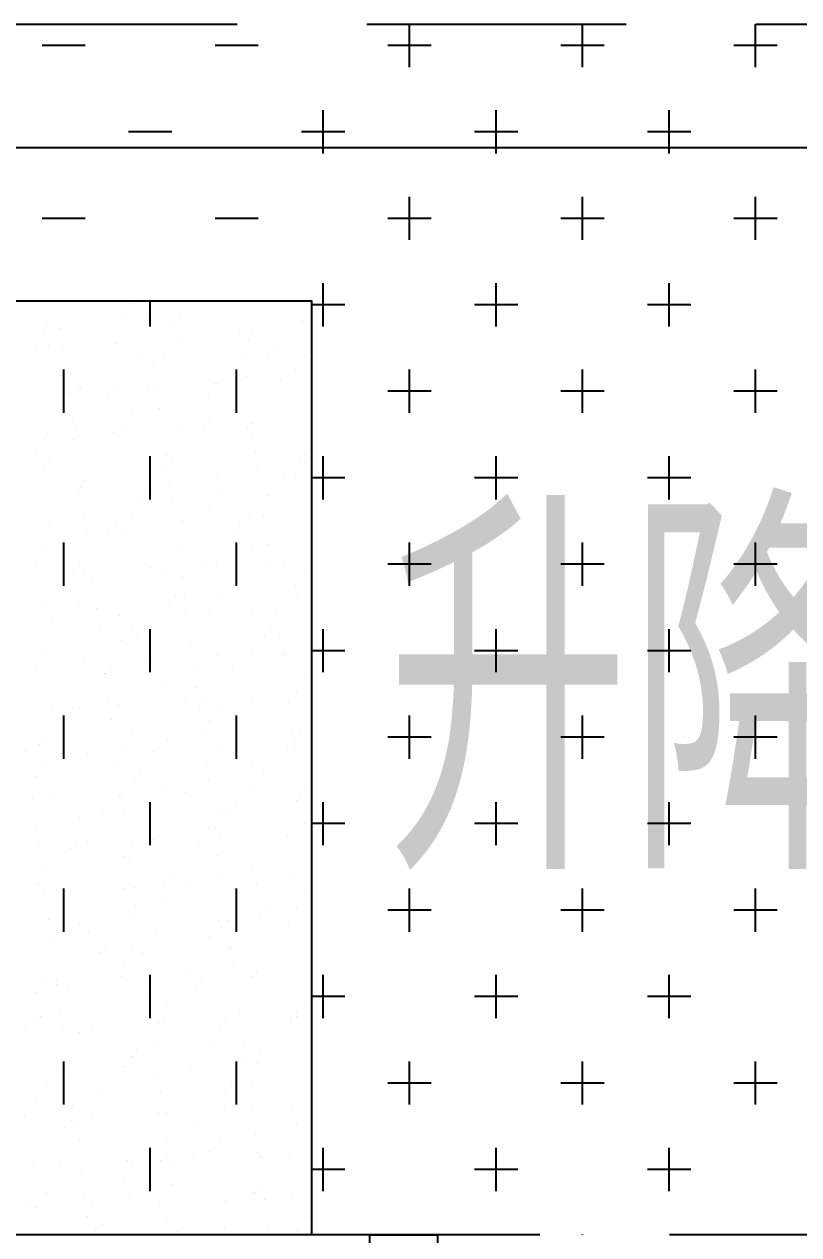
# Model space of a CAD drawing. Extents: x -40736 to 716455, y -65544 to 37405.
# Drawn here: x 357128.3 to 357352.2, y -44075.8 to -43725.8 of the extents above; entities that cross this region are included whole.
import ezdxf

# ---------------------------------------------------------------- set-up
doc = ezdxf.new("R2010")
doc.units = 0
doc.header["$LTSCALE"] = 600
doc.header["$MEASUREMENT"] = 0
doc.linetypes.add('HIDDEN2', pattern=[0.1875, 0.125, -0.0625])
for name, color, linetype in [('C4', 4, 'CONTINUOUS'), ('C6', 6, 'CONTINUOUS'), ('C7', 7, 'CONTINUOUS'), ('底圖', 253, 'CONTINUOUS')]:
    doc.layers.add(name, color=color, linetype=linetype)
doc.styles.add('CHINESET', font='ISOCP.SHX', dxfattribs={"width": 0.7, "bigfont": 'CHINESET.SHX'})

# ---------------------------------------------------------------- blocks, each defined once
blk = doc.blocks.new('*X429')
at = {"layer": 'C6', "color": 0}
for p, q in [((32761.81, 102124.28), (32761.81, 102124.28)), ((32759.13, 102120.06), (32759.13, 102120.06)), ((32766.53, 102120.9), (32766.53, 102120.9)), ((32775.66, 102120.27), (32775.66, 102120.27)), ((32736.77, 102116.2), (32736.77, 102116.2)), ((32737.3, 102118.04), (32737.3, 102118.04)), ((32741.16, 102116.88), (32741.16, 102116.88)), ((32773.97, 102118.43), (32773.97, 102118.43)), ((32792.99, 102116.54), (32792.99, 102116.54)), ((32796.58, 102116.39), (32796.58, 102116.39)), ((32811.19, 102119.41), (32811.19, 102119.41)), ((32757.11, 102112.63), (32757.11, 102112.63)), ((32776.37, 102113.26), (32776.37, 102113.26)), ((32795.64, 102113.89), (32795.64, 102113.89)), ((32734.09, 102111.99), (32734.09, 102111.99)), ((32737.84, 102112), (32737.84, 102112)), ((32741.85, 102111.68), (32741.85, 102111.68)), ((32803.22, 102110.71), (32803.22, 102110.71)), ((32811.95, 102109.29), (32811.95, 102109.29)), ((32764.85, 102108.48), (32764.85, 102108.48)), ((32768.31, 102107.32), (32768.31, 102107.32)), ((32771.54, 102108.32), (32771.54, 102108.32)), ((32794.06, 102108.41), (32794.06, 102108.41)), ((32801.53, 102108.87), (32801.53, 102108.87)), ((32794.75, 102103.2), (32794.75, 102103.2)), ((32809.27, 102105.07), (32809.27, 102105.07)), ((32746.5, 102100.24), (32746.5, 102100.24)), ((32747.09, 102099.94), (32747.09, 102099.94)), ((32756.88, 102099.78), (32756.88, 102099.78)), ((32766.36, 102100.57), (32766.36, 102100.57)), ((32769.38, 102099.19), (32769.38, 102099.19)), ((32785.63, 102101.2), (32785.63, 102101.2)), ((32786.91, 102101.21), (32786.91, 102101.21)), ((32792.41, 102098.91), (32792.41, 102098.91)), ((32804.9, 102101.83), (32804.9, 102101.83)), ((32743.64, 102098.1), (32743.64, 102098.1)), ((32755.19, 102097.93), (32755.19, 102097.93)), ((32784.23, 102097), (32784.23, 102097)), ((32761.87, 102093.14), (32761.87, 102093.14)), ((32770.07, 102093.98), (32770.07, 102093.98)), ((32744.71, 102089.97), (32744.71, 102089.97)), ((32759.18, 102088.92), (32759.18, 102088.92)), ((32782.75, 102088.37), (32782.75, 102088.37)), ((32784.44, 102090.21), (32784.44, 102090.21)), ((32795.52, 102088.31), (32795.52, 102088.31)), ((32796.54, 102089.62), (32796.54, 102089.62)), ((32736.83, 102085.06), (32736.83, 102085.06)), ((32737.72, 102086.42), (32737.72, 102086.42)), ((32745.39, 102084.76), (32745.39, 102084.76)), ((32746.07, 102087.98), (32746.07, 102087.98)), ((32756.98, 102087.05), (32756.98, 102087.05)), ((32776.25, 102087.68), (32776.25, 102087.68)), ((32796.64, 102085.25), (32796.64, 102085.25)), ((32797.61, 102081.49), (32797.61, 102081.49)), ((32734.14, 102080.84), (32734.14, 102080.84)), ((32738.1, 102079.28), (32738.1, 102079.28)), ((32771.86, 102080.4), (32771.86, 102080.4)), ((32773.63, 102078.42), (32773.63, 102078.42)), ((32810.31, 102078.8), (32810.31, 102078.8)), ((32812, 102080.65), (32812, 102080.65)), ((32812.01, 102078.15), (32812.01, 102078.15)), ((32736.41, 102077.44), (32736.41, 102077.44)), ((32771.6, 102077.18), (32771.6, 102077.18)), ((32786.6, 102074.2), (32786.6, 102074.2)), ((32798.29, 102076.28), (32798.29, 102076.28)), ((32805.87, 102074.83), (32805.87, 102074.83)), ((32747.18, 102071.18), (32747.18, 102071.18)), ((32748.06, 102072.94), (32748.06, 102072.94)), ((32767.33, 102073.57), (32767.33, 102073.57)), ((32772.93, 102072.27), (32772.93, 102072.27)), ((32809.32, 102073.93), (32809.32, 102073.93)), ((32746.56, 102069.1), (32746.56, 102069.1)), ((32763.97, 102067.87), (32763.97, 102067.87)), ((32765.66, 102069.72), (32765.66, 102069.72)), ((32773.61, 102067.06), (32773.61, 102067.06)), ((32786.97, 102070.07), (32786.97, 102070.07)), ((32801.19, 102068.85), (32801.19, 102068.85)), ((32784.28, 102065.86), (32784.28, 102065.86)), ((32738.05, 102060.25), (32738.05, 102060.25)), ((32748.25, 102063.05), (32748.25, 102063.05)), ((32757.32, 102060.88), (32757.32, 102060.88)), ((32761.93, 102062), (32761.93, 102062)), ((32776.59, 102061.51), (32776.59, 102061.51)), ((32793.22, 102060.15), (32793.22, 102060.15)), ((32795.85, 102062.14), (32795.85, 102062.14)), ((32800.08, 102062.7), (32800.08, 102062.7)), ((32748.94, 102057.84), (32748.94, 102057.84)), ((32754.85, 102057.92), (32754.85, 102057.92)), ((32759.24, 102057.78), (32759.24, 102057.78)), ((32791.53, 102058.31), (32791.53, 102058.31)), ((32736.89, 102053.92), (32736.89, 102053.92)), ((32775.4, 102053.48), (32775.4, 102053.48)), ((32796.7, 102054.11), (32796.7, 102054.11)), ((32801.15, 102054.57), (32801.15, 102054.57)), ((32734.2, 102049.7), (32734.2, 102049.7)), ((32745.19, 102047.38), (32745.19, 102047.38)), ((32746.88, 102049.22), (32746.88, 102049.22)), ((32747.94, 102047.35), (32747.94, 102047.35)), ((32767.21, 102047.98), (32767.21, 102047.98)), ((32771.66, 102046.04), (32771.66, 102046.04)), ((32782.41, 102048.35), (32782.41, 102048.35)), ((32786.48, 102048.61), (32786.48, 102048.61)), ((32801.83, 102049.37), (32801.83, 102049.37)), ((32805.75, 102049.24), (32805.75, 102049.24)), ((32812.07, 102047.01), (32812.07, 102047.01)), ((32750.72, 102044.26), (32750.72, 102044.26)), ((32776.47, 102045.35), (32776.47, 102045.35)), ((32809.38, 102042.79), (32809.38, 102042.79)), ((32774.44, 102039.65), (32774.44, 102039.65)), ((32777.16, 102040.15), (32777.16, 102040.15)), ((32736.07, 102037.42), (32736.07, 102037.42)), ((32746.61, 102037.96), (32746.61, 102037.96)), ((32751.79, 102036.13), (32751.79, 102036.13)), ((32772.75, 102037.81), (32772.75, 102037.81)), ((32787.02, 102038.93), (32787.02, 102038.93)), ((32803.62, 102035.78), (32803.62, 102035.78)), ((32809.97, 102038.79), (32809.97, 102038.79)), ((32739.02, 102033.24), (32739.02, 102033.24)), ((32758.29, 102033.87), (32758.29, 102033.87)), ((32777.56, 102034.5), (32777.56, 102034.5)), ((32784.34, 102034.71), (32784.34, 102034.71)), ((32796.83, 102035.13), (32796.83, 102035.13)), ((32752.48, 102030.93), (32752.48, 102030.93)), ((32761.98, 102030.85), (32761.98, 102030.85)), ((32801.99, 102030.09), (32801.99, 102030.09)), ((32759.3, 102026.64), (32759.3, 102026.64)), ((32763.63, 102027.86), (32763.63, 102027.86)), ((32778.95, 102026.56), (32778.95, 102026.56)), ((32800.31, 102028.25), (32800.31, 102028.25)), ((32804.69, 102027.65), (32804.69, 102027.65)), ((32736.94, 102022.78), (32736.94, 102022.78)), ((32767.54, 102021.81), (32767.54, 102021.81)), ((32786.81, 102022.44), (32786.81, 102022.44)), ((32796.75, 102022.97), (32796.75, 102022.97)), ((32805.38, 102022.45), (32805.38, 102022.45)), ((32806.08, 102023.07), (32806.08, 102023.07)), ((32734.26, 102018.56), (32734.26, 102018.56)), ((32748.28, 102021.18), (32748.28, 102021.18)), ((32755.65, 102019.16), (32755.65, 102019.16)), ((32780.02, 102018.43), (32780.02, 102018.43)), ((32791.18, 102018.29), (32791.18, 102018.29)), ((32753.97, 102017.32), (32753.97, 102017.32)), ((32754.27, 102017.34), (32754.27, 102017.34)), ((32771.71, 102014.89), (32771.71, 102014.89)), ((32812.12, 102015.87), (32812.12, 102015.87)), ((32780.7, 102013.23), (32780.7, 102013.23)), ((32809.44, 102011.65), (32809.44, 102011.65)), ((32738.9, 102007.66), (32738.9, 102007.66)), ((32755.34, 102009.21), (32755.34, 102009.21)), ((32758.17, 102008.29), (32758.17, 102008.29)), ((32777.44, 102008.92), (32777.44, 102008.92)), ((32781.52, 102007.75), (32781.52, 102007.75)), ((32783.21, 102009.59), (32783.21, 102009.59)), ((32787.08, 102007.79), (32787.08, 102007.79)), ((32796.7, 102009.55), (32796.7, 102009.55)), ((32807.17, 102008.86), (32807.17, 102008.86)), ((32744.85, 102007.36), (32744.85, 102007.36)), ((32746.67, 102006.82), (32746.67, 102006.82)), ((32756.02, 102004.01), (32756.02, 102004.01)), ((32784.39, 102003.57), (32784.39, 102003.57)), ((32808.24, 102000.74), (32808.24, 102000.74)), ((32736.87, 101998.66), (32736.87, 101998.66)), ((32762.04, 101999.71), (32762.04, 101999.71)), ((32772.4, 101997.8), (32772.4, 101997.8)), ((32782.49, 101999.64), (32782.49, 101999.64)), ((32809.08, 101998.19), (32809.08, 101998.19)), ((32810.77, 102000.03), (32810.77, 102000.03)), ((32731.35, 101994.79), (32731.35, 101994.79)), ((32735.18, 101996.82), (32735.18, 101996.82)), ((32749.25, 101994.17), (32749.25, 101994.17)), ((32759.35, 101995.5), (32759.35, 101995.5)), ((32768.52, 101994.8), (32768.52, 101994.8)), ((32787.79, 101995.43), (32787.79, 101995.43)), ((32807.05, 101996.06), (32807.05, 101996.06)), ((32808.92, 101995.53), (32808.92, 101995.53)), ((32737, 101991.64), (32737, 101991.64)), ((32757.81, 101990.43), (32757.81, 101990.43)), ((32783.56, 101991.52), (32783.56, 101991.52)), ((32796.81, 101991.83), (32796.81, 101991.83)), ((32734.31, 101987.42), (32734.31, 101987.42)), ((32762.74, 101987.25), (32762.74, 101987.25)), ((32764.43, 101989.1), (32764.43, 101989.1)), ((32799.96, 101988.23), (32799.96, 101988.23)), ((32771.77, 101983.75), (32771.77, 101983.75)), ((32784.24, 101986.31), (32784.24, 101986.31)), ((32797.04, 101983.37), (32797.04, 101983.37)), ((32812.18, 101984.72), (32812.18, 101984.72)), ((32733.13, 101981.21), (32733.13, 101981.21)), ((32739.23, 101981.48), (32739.23, 101981.48)), ((32758.5, 101982.11), (32758.5, 101982.11)), ((32758.88, 101982.3), (32758.88, 101982.3)), ((32777.77, 101982.74), (32777.77, 101982.74)), ((32791.99, 101979.53), (32791.99, 101979.53)), ((32809.49, 101980.51), (32809.49, 101980.51)), ((32810.71, 101981.95), (32810.71, 101981.95)), ((32753.62, 101977.3), (32753.62, 101977.3)), ((32759.57, 101977.09), (32759.57, 101977.09)), ((32787.14, 101976.65), (32787.14, 101976.65)), ((32790.3, 101977.69), (32790.3, 101977.69)), ((32734.2, 101973.08), (32734.2, 101973.08)), ((32746.73, 101975.68), (32746.73, 101975.68)), ((32786.03, 101972.73), (32786.03, 101972.73)), ((32811.78, 101973.82), (32811.78, 101973.82)), ((32768.39, 101969.22), (32768.39, 101969.22)), ((32784.45, 101972.43), (32784.45, 101972.43)), ((32787.66, 101969.85), (32787.66, 101969.85)), ((32806.93, 101970.48), (32806.93, 101970.48)), ((32734.89, 101967.87), (32734.89, 101967.87)), ((32743.96, 101966.76), (32743.96, 101966.76)), ((32745.65, 101968.6), (32745.65, 101968.6)), ((32749.13, 101968.59), (32749.13, 101968.59)), ((32762.1, 101968.57), (32762.1, 101968.57)), ((32781.18, 101967.74), (32781.18, 101967.74)), ((32812.47, 101968.61), (32812.47, 101968.61)), ((32759.41, 101964.35), (32759.41, 101964.35)), ((32761.36, 101963.51), (32761.36, 101963.51)), ((32787.1, 101964.6), (32787.1, 101964.6)), ((32737.06, 101960.5), (32737.06, 101960.5)), ((32773.21, 101959.04), (32773.21, 101959.04)), ((32787.79, 101959.39), (32787.79, 101959.39)), ((32796.87, 101960.69), (32796.87, 101960.69)), ((32734.37, 101956.28), (32734.37, 101956.28)), ((32734.84, 101956.8), (32734.84, 101956.8)), ((32759.47, 101955.1), (32759.47, 101955.1)), ((32762.43, 101955.38), (32762.43, 101955.38)), ((32771.52, 101957.19), (32771.52, 101957.19)), ((32778.74, 101955.73), (32778.74, 101955.73)), ((32798.01, 101956.36), (32798.01, 101956.36)), ((32808.74, 101958.17), (32808.74, 101958.17)), ((32736.68, 101954.29), (32736.68, 101954.29)), ((32740.21, 101954.47), (32740.21, 101954.47)), ((32771.82, 101952.61), (32771.82, 101952.61)), ((32812.24, 101953.58), (32812.24, 101953.58)), ((32763.11, 101950.17), (32763.11, 101950.17)), ((32800.77, 101949.47), (32800.77, 101949.47)), ((32809.55, 101949.37), (32809.55, 101949.37)), ((32737.75, 101946.16), (32737.75, 101946.16)), ((32746.78, 101944.54), (32746.78, 101944.54)), ((32762.4, 101947.24), (32762.4, 101947.24)), ((32787.19, 101945.51), (32787.19, 101945.51)), ((32789.58, 101945.81), (32789.58, 101945.81)), ((32799.08, 101947.63), (32799.08, 101947.63)), ((32749.46, 101942.41), (32749.46, 101942.41)), ((32768.73, 101943.04), (32768.73, 101943.04)), ((32784.51, 101941.29), (32784.51, 101941.29)), ((32788, 101943.67), (32788, 101943.67)), ((32807.26, 101944.3), (32807.26, 101944.3)), ((32738.43, 101940.95), (32738.43, 101940.95)), ((32754.43, 101938.54), (32754.43, 101938.54)), ((32789.96, 101937.67), (32789.96, 101937.67)), ((32790.65, 101937.68), (32790.65, 101937.68)), ((32752.74, 101936.7), (32752.74, 101936.7)), ((32762.15, 101937.43), (32762.15, 101937.43)), ((32764.9, 101936.59), (32764.9, 101936.59)), ((32759.47, 101933.21), (32759.47, 101933.21)), ((32791.33, 101932.47), (32791.33, 101932.47)), ((32797.89, 101930.78), (32797.89, 101930.78)), ((32737.11, 101929.35), (32737.11, 101929.35)), ((32740.08, 101928.89), (32740.08, 101928.89)), ((32740.22, 101927.37), (32740.22, 101927.37)), ((32759.35, 101929.52), (32759.35, 101929.52)), ((32765.97, 101928.46), (32765.97, 101928.46)), ((32778.62, 101930.15), (32778.62, 101930.15)), ((32780.3, 101927.13), (32780.3, 101927.13)), ((32781.98, 101928.97), (32781.98, 101928.97)), ((32796.92, 101929.55), (32796.92, 101929.55)), ((32734.43, 101925.14), (32734.43, 101925.14)), ((32743.62, 101926.74), (32743.62, 101926.74)), ((32766.65, 101923.25), (32766.65, 101923.25)), ((32771.88, 101921.47), (32771.88, 101921.47)), ((32812.29, 101922.44), (32812.29, 101922.44)), ((32735.65, 101918.04), (32735.65, 101918.04)), ((32741.29, 101919.24), (32741.29, 101919.24)), ((32771.18, 101917.18), (32771.18, 101917.18)), ((32788.97, 101916.66), (32788.97, 101916.66)), ((32793.12, 101918.89), (32793.12, 101918.89)), ((32807.85, 101917.57), (32807.85, 101917.57)), ((32808.24, 101917.29), (32808.24, 101917.29)), ((32809.54, 101919.41), (32809.54, 101919.41)), ((32809.61, 101918.22), (32809.61, 101918.22)), ((32731.16, 101914.77), (32731.16, 101914.77)), ((32733.96, 101916.2), (32733.96, 101916.2)), ((32741.98, 101914.03), (32741.98, 101914.03)), ((32746.84, 101913.39), (32746.84, 101913.39)), ((32750.43, 101915.4), (32750.43, 101915.4)), ((32769.7, 101916.03), (32769.7, 101916.03)), ((32787.25, 101914.37), (32787.25, 101914.37)), ((32768.44, 101909.67), (32768.44, 101909.67)), ((32784.56, 101910.15), (32784.56, 101910.15)), ((32794.19, 101910.76), (32794.19, 101910.76)), ((32761.51, 101906.64), (32761.51, 101906.64)), ((32762.21, 101906.29), (32762.21, 101906.29)), ((32763.2, 101908.48), (32763.2, 101908.48)), ((32798.73, 101907.61), (32798.73, 101907.61)), ((32740.42, 101902.71), (32740.42, 101902.71)), ((32759.69, 101903.34), (32759.69, 101903.34)), ((32778.95, 101903.97), (32778.95, 101903.97)), ((32794.88, 101905.56), (32794.88, 101905.56)), ((32798.22, 101904.6), (32798.22, 101904.6)), ((32743.77, 101900.45), (32743.77, 101900.45)), ((32759.52, 101902.07), (32759.52, 101902.07)), ((32769.51, 101901.54), (32769.51, 101901.54)), ((32737.17, 101898.21), (32737.17, 101898.21)), ((32752.39, 101896.68), (32752.39, 101896.68)), ((32770.2, 101896.34), (32770.2, 101896.34)), ((32789.07, 101897.07), (32789.07, 101897.07)), ((32790.76, 101898.91), (32790.76, 101898.91)), ((32796.98, 101898.4), (32796.98, 101898.4)), ((32734.48, 101894), (32734.48, 101894)), ((32744.84, 101892.32), (32744.84, 101892.32)), ((32731.04, 101889.19), (32731.04, 101889.19)), ((32750.31, 101889.82), (32750.31, 101889.82)), ((32769.58, 101890.45), (32769.58, 101890.45)), ((32771.94, 101890.33), (32771.94, 101890.33)), ((32788.85, 101891.08), (32788.85, 101891.08)), ((32796.66, 101891.97), (32796.66, 101891.97)), ((32808.12, 101891.71), (32808.12, 101891.71)), ((32812.35, 101891.3), (32812.35, 101891.3)), ((32742.73, 101886.14), (32742.73, 101886.14)), ((32744.42, 101887.98), (32744.42, 101887.98)), ((32745.52, 101887.12), (32745.52, 101887.12)), ((32779.95, 101887.12), (32779.95, 101887.12)), ((32809.66, 101887.08), (32809.66, 101887.08)), ((32746.9, 101882.25), (32746.9, 101882.25)), ((32771.99, 101882.75), (32771.99, 101882.75)), ((32787.31, 101883.22), (32787.31, 101883.22)), ((32797.73, 101883.84), (32797.73, 101883.84)), ((32771.98, 101878.42), (32771.98, 101878.42)), ((32784.62, 101879.01), (32784.62, 101879.01)), ((32798.42, 101878.64), (32798.42, 101878.64)), ((32733.61, 101876.19), (32733.61, 101876.19)), ((32741.39, 101875.71), (32741.39, 101875.71)), ((32760.66, 101876.34), (32760.66, 101876.34)), ((32762.27, 101875.15), (32762.27, 101875.15)), ((32770.29, 101876.57), (32770.29, 101876.57)), ((32773.06, 101874.62), (32773.06, 101874.62)), ((32779.93, 101876.97), (32779.93, 101876.97)), ((32799.2, 101877.6), (32799.2, 101877.6)), ((32807.51, 101877.55), (32807.51, 101877.55)), ((32747.31, 101873.53), (32747.31, 101873.53)), ((32759.58, 101870.93), (32759.58, 101870.93)), ((32773.74, 101869.42), (32773.74, 101869.42)), ((32799.54, 101868.85), (32799.54, 101868.85)), ((32737.23, 101867.07), (32737.23, 101867.07)), ((32748.38, 101865.4), (32748.38, 101865.4)), ((32761.17, 101866.62), (32761.17, 101866.62)), ((32769.91, 101864.28), (32769.91, 101864.28)), ((32789.18, 101864.91), (32789.18, 101864.91)), ((32797.04, 101867.26), (32797.04, 101867.26)), ((32797.85, 101867.01), (32797.85, 101867.01)), ((32800.21, 101865.06), (32800.21, 101865.06)), ((32808.45, 101865.54), (32808.45, 101865.54)), ((32731.38, 101863.02), (32731.38, 101863.02)), ((32734.54, 101862.85), (32734.54, 101862.85)), ((32750.64, 101863.65), (32750.64, 101863.65)), ((32749.06, 101860.2), (32749.06, 101860.2)), ((32753.2, 101857.92), (32753.2, 101857.92)), ((32771.99, 101859.19), (32771.99, 101859.19)), ((32788.73, 101857.06), (32788.73, 101857.06)), ((32812.41, 101860.16), (32812.41, 101860.16)), ((32751.51, 101856.08), (32751.51, 101856.08)), ((32775.53, 101855.84), (32775.53, 101855.84)), ((32801.28, 101856.93), (32801.28, 101856.93)), ((32809.72, 101855.94), (32809.72, 101855.94))]:
    blk.add_line(p, q, dxfattribs=at)
blk = doc.blocks.new('*X430')
at = {"layer": 'C7', "color": 0}
for p, q in [((33842.26, 102192.59), (33842.26, 102204.96)), ((33892.26, 102192.59), (33892.26, 102204.96)), ((33942.26, 102192.59), (33942.26, 102204.96)), ((33748.51, 102198.84), (33736.01, 102198.84)), ((33798.51, 102198.84), (33786.01, 102198.84)), ((33848.51, 102198.84), (33836.01, 102198.84)), ((33898.51, 102198.84), (33886.01, 102198.84)), ((33948.51, 102198.84), (33936.01, 102198.84)), ((33817.26, 102167.59), (33817.26, 102180.09)), ((33867.26, 102167.59), (33867.26, 102180.09)), ((33917.26, 102167.59), (33917.26, 102180.09)), ((33773.51, 102173.84), (33761.01, 102173.84)), ((33823.51, 102173.84), (33811.01, 102173.84)), ((33873.51, 102173.84), (33861.01, 102173.84)), ((33923.51, 102173.84), (33911.01, 102173.84)), ((33842.26, 102142.59), (33842.26, 102155.09)), ((33892.26, 102142.59), (33892.26, 102155.09)), ((33942.26, 102142.59), (33942.26, 102155.09)), ((33748.51, 102148.84), (33736.01, 102148.84)), ((33798.51, 102148.84), (33786.01, 102148.84)), ((33848.51, 102148.84), (33836.01, 102148.84)), ((33898.51, 102148.84), (33886.01, 102148.84)), ((33948.51, 102148.84), (33936.01, 102148.84)), ((33817.26, 102117.59), (33817.26, 102130.09)), ((33867.26, 102117.59), (33867.26, 102130.09)), ((33917.26, 102117.59), (33917.26, 102130.09)), ((33767.26, 102117.59), (33767.26, 102124.96)), ((33823.51, 102123.84), (33813.87, 102123.84)), ((33873.51, 102123.84), (33861.01, 102123.84)), ((33923.51, 102123.84), (33911.01, 102123.84)), ((33742.26, 102092.59), (33742.26, 102105.09)), ((33792.26, 102092.59), (33792.26, 102105.09)), ((33842.26, 102092.59), (33842.26, 102105.09)), ((33892.26, 102092.59), (33892.26, 102105.09)), ((33942.26, 102092.59), (33942.26, 102105.09)), ((33848.51, 102098.84), (33836.01, 102098.84)), ((33898.51, 102098.84), (33886.01, 102098.84)), ((33948.51, 102098.84), (33936.01, 102098.84)), ((33767.26, 102067.59), (33767.26, 102080.09)), ((33817.26, 102067.59), (33817.26, 102080.09)), ((33867.26, 102067.59), (33867.26, 102080.09)), ((33917.26, 102067.59), (33917.26, 102080.09)), ((33823.51, 102073.84), (33813.87, 102073.84)), ((33873.51, 102073.84), (33861.01, 102073.84)), ((33923.51, 102073.84), (33911.01, 102073.84)), ((33742.26, 102042.59), (33742.26, 102055.09)), ((33792.26, 102042.59), (33792.26, 102055.09)), ((33842.26, 102042.59), (33842.26, 102055.09)), ((33892.26, 102042.59), (33892.26, 102055.09)), ((33942.26, 102042.59), (33942.26, 102055.09)), ((33848.51, 102048.84), (33836.01, 102048.84)), ((33898.51, 102048.84), (33886.01, 102048.84)), ((33948.51, 102048.84), (33936.01, 102048.84)), ((33767.26, 102017.59), (33767.26, 102030.09)), ((33817.26, 102017.59), (33817.26, 102030.09)), ((33867.26, 102017.59), (33867.26, 102030.09)), ((33917.26, 102017.59), (33917.26, 102030.09)), ((33823.51, 102023.84), (33813.87, 102023.84)), ((33873.51, 102023.84), (33861.01, 102023.84)), ((33923.51, 102023.84), (33911.01, 102023.84)), ((33742.26, 101992.59), (33742.26, 102005.09)), ((33792.26, 101992.59), (33792.26, 102005.09)), ((33842.26, 101992.59), (33842.26, 102005.09)), ((33892.26, 101992.59), (33892.26, 102005.09)), ((33942.26, 101992.59), (33942.26, 102005.09)), ((33848.51, 101998.84), (33836.01, 101998.84)), ((33898.51, 101998.84), (33886.01, 101998.84)), ((33948.51, 101998.84), (33936.01, 101998.84)), ((33767.26, 101967.59), (33767.26, 101980.09)), ((33817.26, 101967.59), (33817.26, 101980.09)), ((33867.26, 101967.59), (33867.26, 101980.09)), ((33917.26, 101967.59), (33917.26, 101980.09)), ((33823.51, 101973.84), (33813.87, 101973.84)), ((33873.51, 101973.84), (33861.01, 101973.84)), ((33923.51, 101973.84), (33911.01, 101973.84)), ((33742.26, 101942.59), (33742.26, 101955.09)), ((33792.26, 101942.59), (33792.26, 101955.09)), ((33842.26, 101942.59), (33842.26, 101955.09)), ((33892.26, 101942.59), (33892.26, 101955.09)), ((33942.26, 101942.59), (33942.26, 101955.09)), ((33848.51, 101948.84), (33836.01, 101948.84)), ((33898.51, 101948.84), (33886.01, 101948.84)), ((33948.51, 101948.84), (33936.01, 101948.84)), ((33767.26, 101917.59), (33767.26, 101930.09)), ((33817.26, 101917.59), (33817.26, 101930.09)), ((33867.26, 101917.59), (33867.26, 101930.09)), ((33917.26, 101917.59), (33917.26, 101930.09)), ((33823.51, 101923.84), (33813.87, 101923.84)), ((33873.51, 101923.84), (33861.01, 101923.84)), ((33923.51, 101923.84), (33911.01, 101923.84)), ((33742.26, 101892.59), (33742.26, 101905.09)), ((33792.26, 101892.59), (33792.26, 101905.09)), ((33842.26, 101892.59), (33842.26, 101905.09)), ((33892.26, 101892.59), (33892.26, 101905.09)), ((33942.26, 101892.59), (33942.26, 101905.09)), ((33848.51, 101898.84), (33836.01, 101898.84)), ((33898.51, 101898.84), (33886.01, 101898.84)), ((33948.51, 101898.84), (33936.01, 101898.84)), ((33767.26, 101867.59), (33767.26, 101880.09)), ((33817.26, 101867.59), (33817.26, 101880.09)), ((33867.26, 101867.59), (33867.26, 101880.09)), ((33917.26, 101867.59), (33917.26, 101880.09)), ((33823.51, 101873.84), (33813.87, 101873.84)), ((33873.51, 101873.84), (33861.01, 101873.84)), ((33923.51, 101873.84), (33911.01, 101873.84)), ((33742.26, 101854.96), (33742.26, 101855.09)), ((33792.26, 101854.96), (33792.26, 101855.09)), ((33842.26, 101854.96), (33842.26, 101855.09)), ((33892.26, 101854.96), (33892.26, 101855.09)), ((33942.26, 101854.96), (33942.26, 101855.09))]:
    blk.add_line(p, q, dxfattribs=at)

msp = doc.modelspace()

# ---------------------------------------------------------------- linework, layer by layer
at = {"layer": 'C4', "linetype": 'Continuous'}
msp.add_lwpolyline([(357228.20956, -44075.79681), (357247.70167, -44075.79681), (357247.70167, -44087.41554), (357228.20956, -44087.41554)], close=True, dxfattribs=at)
at = {"layer": 'C6', "linetype": 'Continuous'}
msp.add_lwpolyline([(357001.28956, -44075.79681), (357001.28956, -43805.79681), (357211.28956, -43805.79681), (357211.28956, -44075.79681), (357001.28956, -44075.79681)], dxfattribs=at)
at = {"layer": 'C7', "linetype": 'HIDDEN2'}
msp.add_lwpolyline([(360427.28956, -43725.79681), (360427.28956, -44075.79681), (355427.28956, -44075.79681), (355427.28956, -43725.79681), (360427.28956, -43725.79681)], dxfattribs=at)
at = {"layer": '底圖', "color": 253}
msp.add_line((360487.90038, -43761.55583), (355580.38967, -43761.55583), dxfattribs=at)

# ---------------------------------------------------------------- block references
at = {"layer": 'C6'}
msp.add_blockref('*X429', (324397.42265, -145930.76146), dxfattribs=at)
at = {"layer": 'C7'}
msp.add_blockref('*X430', (323397.42265, -145930.76146), dxfattribs=at)

# ---------------------------------------------------------------- texts
at = {"layer": 'C4', "linetype": 'Continuous', "style": 'CHINESET', "width": 0.7}
msp.add_text('升降月台', height=100, dxfattribs=at).set_placement((357233.13806, -43970.05243))

doc.saveas('drawing.dxf')
